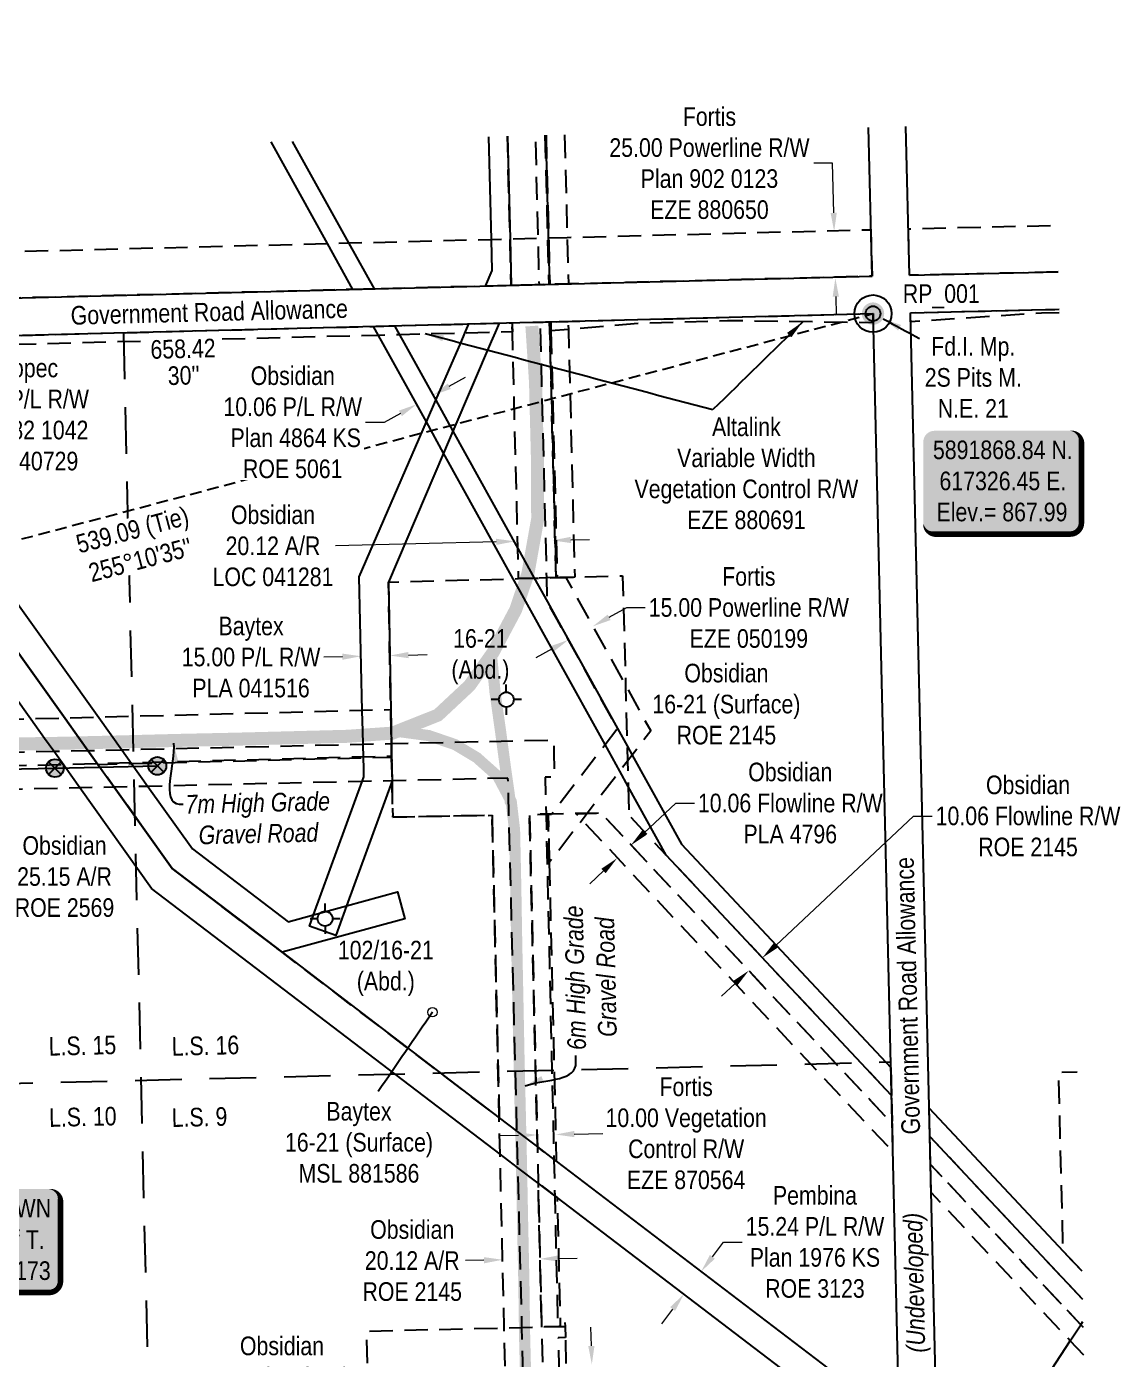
# Model space of a CAD drawing. Extents: x 616380 to 618749, y 5890946 to 5893101.
# Drawn here: x 616872 to 617459, y 5891307 to 5892023 of the extents above; entities that cross this region are included whole.
import ezdxf
from ezdxf.enums import TextEntityAlignment as Align

# ---------------------------------------------------------------- set-up
doc = ezdxf.new("R2010")
doc.units = 0
doc.header["$LTSCALE"] = 5
doc.header["$PDSIZE"] = 0.5
for name, pattern in [('foc-ACCESSROAD', [3.75, 2.5, -1.25]), ('foc-FLOWLINE', [3.75, 2.5, -1.25]), ('foc-LSD', [8, 5, -3]), ('foc-TIELINE', [1.875, 1.25, -0.625])]:
    doc.linetypes.add(name, pattern=pattern)
doc.layers.get('Defpoints').update_dxf_attribs({"color": 9})
for name, color, linetype in [('35', 37, 'Continuous'), ('AS-OWNER', 7, 'Continuous'), ('AS-POWER', 104, 'foc-POWER'), ('AS-POWER-EXISTING-PP', 72, 'Continuous'), ('AS-ROADS', 254, 'Continuous'), ('C-AR', 13, 'foc-ACCESSROAD'), ('C-FLOWLINE', 13, 'foc-FLOWLINE'), ('C-RW', 13, 'Continuous'), ('C-WS', 13, 'foc-ACCESSROAD'), ('DETAIL-T', 7, 'Continuous'), ('F-EZE', 190, 'foc-FLOWLINE'), ('F-RW', 190, 'Continuous'), ('F-WS', 190, 'foc-ACCESSROAD'), ('F-WS-S', 8, 'Continuous'), ('L-BD', 7, 'Continuous'), ('L-MON', 1, 'Continuous'), ('L-MON-T', 1, 'Continuous'), ('L-ROAD-T', 7, 'Continuous'), ('L-SEC', 7, 'Continuous'), ('L-SECTION-LSD', 7, 'foc-LSD'), ('L-TIE', 7, 'foc-TIELINE')]:
    doc.layers.add(name, color=color, linetype=linetype)
for name, color, linetype, lineweight in [('AS-GENERAL', 48, 'Continuous', 18), ('C-AR-T', 13, 'Continuous', 9), ('C-FLOWLINE-T', 13, 'Continuous', 9), ('C-RW-T', 13, 'Continuous', 9), ('C-WS-T', 13, 'Continuous', 9), ('F-EZE-T', 190, 'Continuous', 9), ('F-RW-T', 190, 'Continuous', 9), ('F-WS-T', 190, 'Continuous', 9), ('T-TEXT', 48, 'Continuous', 18)]:
    doc.layers.add(name, color=color, linetype=linetype, lineweight=lineweight)
doc.styles.add('100L', font='ARIALN.TTF', dxfattribs={"height": 11})
doc.styles.add('80', font='ARIALN.TTF', dxfattribs={"height": 10})
doc.styles.add('80CG', font='ARIALN.TTF', dxfattribs={"height": 10})
doc.styles.add('80L', font='ARIALN.TTF', dxfattribs={"height": 10})
doc.styles.add('80LS', font='ARIALNI.TTF', dxfattribs={"height": 10})
doc.styles.add('foc-LtypeFont', font='ARIALN.TTF', dxfattribs={"height": 7.35})
doc.linetypes.add('foc-POWER', pattern='A,6,-1,["P",foc-LtypeFont,S=0.2,R=0,X=-0.625,Y=-0.75],-1.24,4', length=12.24)
doc.dimstyles.new('Compass 5 000', dxfattribs={"dimscale": 5, "dimtxt": 9, "dimasz": 2, "dimexe": 0.2, "dimexo": 0.0625, "dimgap": 0.5, "dimtad": 0, "dimtih": 1, "dimtoh": 1, "dimzin": 0, "dimdsep": 46, "dimtxsty": '80CG', "dimcen": 0.1, "dimse1": 1, "dimse2": 1, "dimclrd": 256, "dimclrt": 256, "dimaunit": 1, "dimadec": 4, "dimazin": 0, "dimtfac": 0.06, "dimtofl": 0, "dimtmove": 0, "dimatfit": 1, "dimfxl": 0.2, "dimtolj": 1, "dimtzin": 0, "dimlwd": -1, "dimarcsym": 0})

# ---------------------------------------------------------------- blocks, each defined once
blk = doc.blocks.new('*D423')
at = {"layer": 'Defpoints', "color": 0, "transparency": 16777216}
for p in [(617175.9, 5891700.85), (617182.56, 5891688.82), (617169.42, 5891681.55)]:
    blk.add_point(p, dxfattribs=at)
at = {"layer": 'F-EZE-T', "transparency": 16777216}
for p, q in [((617184.65, 5891705.69), (617194.07, 5891710.91)), ((617194.07, 5891710.91), (617204.07, 5891710.91)), ((617154.02, 5891688.73), (617145.27, 5891683.89))]:
    blk.add_line(p, q, dxfattribs=at)
for points in [[(617183.84, 5891707.15), (617185.45, 5891704.23), (617175.9, 5891700.85)], [(617153.21, 5891690.19), (617154.83, 5891687.27), (617162.77, 5891693.58)]]:
    blk.add_solid(points, dxfattribs=at)
at = {"layer": 'F-EZE-T', "transparency": 16777216, "insert": (617259.71, 5891710.91), "char_height": 10, "attachment_point": 5, "style": '80CG'}
blk.add_mtext('\\A1;Fortis\\P15.00 Powerline R/W\\PEZE 050199', dxfattribs=at)
blk = doc.blocks.new('*D424')
at = {"layer": 'Defpoints', "color": 0, "transparency": 16777216}
for p in [(617144.15, 5891502.74), (617154.16, 5891502.97), (617155.92, 5891427.86)]:
    blk.add_point(p, dxfattribs=at)
at = {"layer": 'F-EZE-T', "transparency": 16777216}
for p, q in [((617135.92, 5891427.39), (617125.92, 5891427.16)), ((617165.92, 5891428.1), (617181.22, 5891428.45))]:
    blk.add_line(p, q, dxfattribs=at)
for points in [[(617135.88, 5891429.06), (617135.96, 5891425.72), (617145.92, 5891427.62)], [(617165.88, 5891429.76), (617165.96, 5891426.43), (617155.92, 5891427.86)]]:
    blk.add_solid(points, dxfattribs=at)
at = {"layer": 'F-EZE-T', "transparency": 16777216, "insert": (617226.02, 5891428.45), "char_height": 10, "attachment_point": 5, "style": '80CG'}
blk.add_mtext('\\A1;Fortis\\P10.00 Vegetation\\PControl R/W\\PEZE 870564', dxfattribs=at)
blk = doc.blocks.new('*D426')
at = {"layer": 'Defpoints', "color": 0, "transparency": 16777216}
for p in [(617175.13, 5891304.28), (617175.61, 5891284.31), (617175.82, 5891284.32)]:
    blk.add_point(p, dxfattribs=at)
at = {"layer": 'F-EZE-T', "transparency": 16777216}
for p, q in [((617175.1, 5891314.29), (617174.85, 5891324.28)), ((617176.06, 5891274.32), (617176.31, 5891264.32)), ((617176.31, 5891264.32), (617186.31, 5891264.32))]:
    blk.add_line(p, q, dxfattribs=at)
for points in [[(617176.76, 5891314.33), (617173.43, 5891314.25), (617175.34, 5891304.29)], [(617177.73, 5891274.36), (617174.4, 5891274.28), (617175.82, 5891284.32)]]:
    blk.add_solid(points, dxfattribs=at)
at = {"layer": 'F-EZE-T', "transparency": 16777216, "insert": (617242.39, 5891264.32), "char_height": 10, "attachment_point": 5, "style": '80CG'}
blk.add_mtext('\\A1;Fortis\\P20.00 Powerline R/W\\PEZE 050310', dxfattribs=at)
blk = doc.blocks.new('*D428')
at = {"layer": 'Defpoints', "color": 0, "transparency": 16777216}
for p in [(617305.57, 5891912.96), (617225.12, 5891910.92), (617225.75, 5891885.94)]:
    blk.add_point(p, dxfattribs=at)
at = {"layer": 'F-EZE-T', "transparency": 16777216}
for p, q in [((617304.64, 5891949.64), (617294.64, 5891949.64)), ((617305.32, 5891922.96), (617304.64, 5891949.64)), ((617306.46, 5891877.98), (617306.71, 5891867.99))]:
    blk.add_line(p, q, dxfattribs=at)
for points in [[(617306.98, 5891923), (617303.65, 5891922.92), (617305.57, 5891912.96)], [(617308.12, 5891878.03), (617304.79, 5891877.94), (617306.2, 5891887.98)]]:
    blk.add_solid(points, dxfattribs=at)
at = {"layer": 'F-EZE-T', "transparency": 16777216, "insert": (617238.55, 5891949.64), "char_height": 10, "attachment_point": 5, "style": '80CG'}
blk.add_mtext('\\A1;Fortis\\P25.00 Powerline R/W\\PPlan 902 0123\\PEZE 880650', dxfattribs=at)
blk = doc.blocks.new('*D430')
at = {"layer": 'C-FLOWLINE-T', "transparency": 16777216}
for p, q in [((617203.55, 5891589.99), (617220.49, 5891605.87)), ((617220.49, 5891605.87), (617230.49, 5891605.87)), ((617181.62, 5891569.42), (617174.32, 5891562.59))]:
    blk.add_line(p, q, dxfattribs=at)
for points in [[(617202.41, 5891591.2), (617204.69, 5891588.77), (617196.25, 5891583.15)], [(617180.48, 5891570.64), (617182.76, 5891568.21), (617188.91, 5891576.26)]]:
    blk.add_solid(points, dxfattribs=at)
at = {"layer": 'Defpoints', "color": 0, "transparency": 16777216}
for p in [(617196.25, 5891583.15), (617221.26, 5891556.48), (617213.91, 5891549.6)]:
    blk.add_point(p, dxfattribs=at)
at = {"layer": 'C-FLOWLINE-T', "transparency": 16777216, "insert": (617281.99, 5891605.87), "char_height": 10, "attachment_point": 5, "style": '80CG'}
blk.add_mtext('\\A1;Obsidian\\P10.06 Flowline R/W\\PPLA 4796', dxfattribs=at)
blk = doc.blocks.new('*D433')
at = {"layer": 'Defpoints', "color": 0, "transparency": 16777216}
for p in [(617234.06, 5891354.19), (617259.26, 5891334.98), (617250.03, 5891322.86)]:
    blk.add_point(p, dxfattribs=at)
at = {"layer": 'F-RW-T', "transparency": 16777216}
for p, q in [((617240.12, 5891362.14), (617246.18, 5891370.1)), ((617246.18, 5891370.1), (617256.18, 5891370.1)), ((617218.76, 5891334.11), (617212.7, 5891326.16))]:
    blk.add_line(p, q, dxfattribs=at)
for points in [[(617238.79, 5891363.15), (617241.44, 5891361.13), (617234.06, 5891354.19)], [(617217.44, 5891335.12), (617220.09, 5891333.1), (617224.82, 5891342.07)]]:
    blk.add_solid(points, dxfattribs=at)
at = {"layer": 'F-RW-T', "transparency": 16777216, "insert": (617295.26, 5891370.1), "char_height": 10, "attachment_point": 5, "style": '80CG'}
blk.add_mtext('\\A1;Pembina\\P15.24 P/L R/W\\PPlan 1976 KS\\PROE 3123', dxfattribs=at)
blk = doc.blocks.new('*D434')
at = {"layer": 'C-AR-T', "transparency": 16777216}
for p, q in [((616851.06, 5891660.35), (616850.81, 5891670.35)), ((616852.2, 5891615.19), (616853.42, 5891566.38)), ((616853.42, 5891566.38), (616863.42, 5891566.38))]:
    blk.add_line(p, q, dxfattribs=at)
for points in [[(616852.72, 5891660.39), (616849.39, 5891660.31), (616851.31, 5891650.35)], [(616853.86, 5891615.24), (616850.53, 5891615.15), (616851.94, 5891625.19)]]:
    blk.add_solid(points, dxfattribs=at)
at = {"layer": 'Defpoints', "color": 0, "transparency": 16777216}
for p in [(616851.31, 5891650.35), (616962.4, 5891653.15), (616963.04, 5891627.99)]:
    blk.add_point(p, dxfattribs=at)
at = {"layer": 'C-AR-T', "transparency": 16777216, "insert": (616891.97, 5891566.38), "char_height": 10, "attachment_point": 5, "style": '80CG'}
blk.add_mtext('\\A1;Obsidian\\P25.15 A/R\\PROE 2569', dxfattribs=at)
blk = doc.blocks.new('*D435')
at = {"layer": 'C-RW-T', "transparency": 16777216}
for p, q in [((617098.75, 5891829.82), (617107.49, 5891834.67)), ((617072.45, 5891815.26), (617063.7, 5891810.42)), ((617063.7, 5891810.42), (617053.7, 5891810.42))]:
    blk.add_line(p, q, dxfattribs=at)
for points in [[(617097.94, 5891831.28), (617099.55, 5891828.36), (617090, 5891824.98)], [(617071.64, 5891816.72), (617073.26, 5891813.8), (617081.2, 5891820.11)]]:
    blk.add_solid(points, dxfattribs=at)
at = {"layer": 'Defpoints', "color": 0, "transparency": 16777216}
for p in [(617076.27, 5891849.78), (617067.47, 5891844.91), (617081.2, 5891820.11)]:
    blk.add_point(p, dxfattribs=at)
at = {"layer": 'C-RW-T', "transparency": 16777216, "insert": (617014.62, 5891810.42), "char_height": 10, "attachment_point": 5, "style": '80CG', "bg_fill": 3, "box_fill_scale": 1.1, "bg_fill_color": 256, "bg_fill_true_color": 13158600, "bg_fill_transparency": 0}
blk.add_mtext('\\A1;Obsidian\\P10.06 P/L R/W\\P Plan 4864 KS\\PROE 5061', dxfattribs=at)
blk = doc.blocks.new('*D437')
at = {"layer": 'C-FLOWLINE-T', "transparency": 16777216}
for p, q in [((617274.32, 5891529.63), (617348.26, 5891598.95)), ((617348.26, 5891598.95), (617358.26, 5891598.95)), ((617252.38, 5891509.06), (617245.09, 5891502.22))]:
    blk.add_line(p, q, dxfattribs=at)
for points in [[(617273.18, 5891530.84), (617275.46, 5891528.41), (617267.02, 5891522.79)], [(617251.24, 5891510.28), (617253.52, 5891507.85), (617259.68, 5891515.9)]]:
    blk.add_solid(points, dxfattribs=at)
at = {"layer": 'Defpoints', "color": 0, "transparency": 16777216}
for p in [(617256.74, 5891533.76), (617249.39, 5891526.87), (617259.68, 5891515.9)]:
    blk.add_point(p, dxfattribs=at)
at = {"layer": 'C-FLOWLINE-T', "transparency": 16777216, "insert": (617409.76, 5891598.95), "char_height": 10, "attachment_point": 5, "style": '80CG'}
blk.add_mtext('\\A1;Obsidian\\P10.06 Flowline R/W\\PROE 2145', dxfattribs=at)
blk = doc.blocks.new('*D438')
at = {"layer": 'C-AR-T', "transparency": 16777216}
for p, q in [((617117.38, 5891360.31), (617107.39, 5891360.08)), ((617157.49, 5891361.26), (617167.48, 5891361.49))]:
    blk.add_line(p, q, dxfattribs=at)
for points in [[(617117.34, 5891361.98), (617117.42, 5891358.65), (617127.38, 5891360.55)], [(617157.45, 5891362.92), (617157.53, 5891359.59), (617147.49, 5891361.02)]]:
    blk.add_solid(points, dxfattribs=at)
at = {"layer": 'Defpoints', "color": 0, "transparency": 16777216}
for p in [(617127.38, 5891360.55), (617127.44, 5891357.88), (617147.55, 5891358.35)]:
    blk.add_point(p, dxfattribs=at)
at = {"layer": 'C-AR-T', "transparency": 16777216, "insert": (617078.82, 5891360.08), "char_height": 10, "attachment_point": 5, "style": '80CG'}
blk.add_mtext('\\A1;Obsidian\\P20.12 A/R\\PROE 2145', dxfattribs=at)
blk = doc.blocks.new('*D440')
at = {"layer": 'C-AR-T', "transparency": 16777216}
for p, q in [((617164.07, 5891747.25), (617174.06, 5891747.5)), ((617123.94, 5891746.24), (617037.51, 5891744.05))]:
    blk.add_line(p, q, dxfattribs=at)
for points in [[(617123.9, 5891747.9), (617123.98, 5891744.57), (617133.94, 5891746.49)], [(617164.02, 5891748.92), (617164.11, 5891745.59), (617154.07, 5891747)]]:
    blk.add_solid(points, dxfattribs=at)
at = {"layer": 'Defpoints', "color": 0, "transparency": 16777216}
for p in [(617133.05, 5891781.74), (617153.18, 5891782.25), (617154.07, 5891747)]:
    blk.add_point(p, dxfattribs=at)
at = {"layer": 'C-AR-T', "transparency": 16777216, "insert": (617004, 5891744.05), "char_height": 10, "attachment_point": 5, "style": '80CG'}
blk.add_mtext('\\A1;Obsidian\\P20.12 A/R\\PLOC 041281', dxfattribs=at)
blk = doc.blocks.new('*D441')
at = {"layer": 'Defpoints', "color": 0, "transparency": 16777216}
for p in [(617051.19, 5891689.8), (617066.69, 5891690.17), (617051.31, 5891684.78)]:
    blk.add_point(p, dxfattribs=at)
at = {"layer": 'F-RW-T', "transparency": 16777216}
for p, q in [((617041.31, 5891684.54), (617031.31, 5891684.31)), ((617076.8, 5891685.39), (617086.8, 5891685.63))]:
    blk.add_line(p, q, dxfattribs=at)
for points in [[(617041.27, 5891686.21), (617041.35, 5891682.88), (617051.31, 5891684.78)], [(617076.77, 5891687.06), (617076.84, 5891683.72), (617066.81, 5891685.15)]]:
    blk.add_solid(points, dxfattribs=at)
at = {"layer": 'F-RW-T', "transparency": 16777216, "insert": (616992.22, 5891684.31), "char_height": 10, "attachment_point": 5, "style": '80CG', "bg_fill": 3, "box_fill_scale": 1.1, "bg_fill_color": 256, "bg_fill_true_color": 13158600, "bg_fill_transparency": 0}
blk.add_mtext('\\A1;Baytex\\P15.00 P/L R/W\\PPLA 041516', dxfattribs=at)
blk = doc.blocks.new('GABD')
for p, q in [((0, 0.81), (0, 1.62)), ((-0.81, 0), (-1.62, 0)), ((1.62, 0), (0.81, 0)), ((0, -0.81), (0, -1.62))]:
    blk.add_line(p, q)
blk.add_circle((0, 0), 0.8)
blk = doc.blocks.new('POWERPOLE')
h = blk.add_hatch(color=255)
edge = h.paths.add_edge_path()
edge.add_arc((0, 0), 0.96, 0, 360)
at = {"linetype": 'Continuous'}
for p, q in [((0.68, -0.68), (-0.68, 0.68)), ((-0.68, -0.68), (0.68, 0.68))]:
    blk.add_line(p, q, dxfattribs=at)
blk.add_circle((0, 0), 0.96, dxfattribs=at)
blk = doc.blocks.new('fdia')
at = {"color": 255, "const_width": 1}
blk.add_lwpolyline([(-0.5, 0, 1), (0.5, 0, 1)], format="xyb", close=True, dxfattribs=at)
blk = doc.blocks.new('Fdiaa')
blk.add_blockref('fdia', (0, 0))
blk = doc.blocks.new('fdib')
at = {"color": 1, "const_width": 1.6}
blk.add_lwpolyline([(-0.4, 0, 1), (0.4, 0, 1)], format="xyb", close=True, dxfattribs=at)
at = {"color": 1}
blk.add_circle((0, 0), 0.8, dxfattribs=at)
blk = doc.blocks.new('Fdibb')
blk.add_blockref('fdib', (0, 0))
blk = doc.blocks.new('fdicc')
for name in ['Fdibb', 'Fdiaa']:
    blk.add_blockref(name, (0, 0))
blk = doc.blocks.new('FDI')
blk.add_blockref('fdicc', (0, 0))
blk = doc.blocks.new('*D446')
at = {"layer": 'Defpoints', "color": 0, "transparency": 16777216}
for p in [(616802.49, 5891802.95), (616828.75, 5891766.17), (616816.53, 5891757.45)]:
    blk.add_point(p, dxfattribs=at)
at = {"layer": 'F-RW-T', "transparency": 16777216}
for p, q in [((616810.63, 5891808.76), (616818.77, 5891814.57)), ((616818.77, 5891814.57), (616828.77, 5891814.57)), ((616782.14, 5891788.42), (616774, 5891782.61))]:
    blk.add_line(p, q, dxfattribs=at)
for points in [[(616809.66, 5891810.11), (616811.6, 5891807.4), (616802.49, 5891802.95)], [(616781.17, 5891789.77), (616783.1, 5891787.06), (616790.27, 5891794.23)]]:
    blk.add_solid(points, dxfattribs=at)
at = {"layer": 'F-RW-T', "transparency": 16777216, "insert": (616867.85, 5891814.57), "char_height": 10, "attachment_point": 5, "style": '80CG', "bg_fill": 3, "box_fill_scale": 1.1, "bg_fill_color": 256, "bg_fill_true_color": 13158600, "bg_fill_transparency": 0}
blk.add_mtext('\\A1;Sinopec\\P15.00 P/L R/W\\PPlan 082 1042\\PPLA 040729', dxfattribs=at)
blk = doc.blocks.new('*U454')
h = blk.add_hatch(color=254)
edge = h.paths.add_edge_path()
edge.add_line((-36.5, -28.5), (36.5, -28.5))
edge.add_arc((36.5, -22.5), 6, 270, 360)
edge.add_line((42.5, -22.5), (42.5, 21))
edge.add_arc((36.5, 21), 6, 0, 90)
edge.add_line((36.5, 27), (-36.5, 27))
edge.add_arc((-36.5, 21), 6, 90, 180)
edge.add_line((-42.5, 21), (-42.5, -22.5))
edge.add_arc((-36.5, -22.5), 6, 180, 270)
at = {"color": 1, "flags": 128}
blk.add_lwpolyline([(-36.5, -28.5, 3, 3, 0), (36.5, -28.5, 3, 3, 0.414214), (42.5, -22.5, 3, 3, 0), (42.5, 21, 3, 0, 0.414214), (36.5, 27, 0, 0, 0), (-36.5, 27, 0, 0, 0.414214), (-42.5, 21, 0, 0, 0), (-42.5, -22.5, 0, 3, 0.414214)], format="xyseb", close=True, dxfattribs=at)
blk.add_lwpolyline([(30.2, 16.34, 0, 10, 0), (0, 0, 5, 5, 0)], format="xyseb", dxfattribs=at)
at = {"color": 1, "style": '80'}
blk.add_attdef('ENTER_TEXT_001', (-35.99, -5), '', height=10, dxfattribs=at)
blk = doc.blocks.new('*U470')
h = blk.add_hatch(color=255)
edge = h.paths.add_edge_path()
edge.add_line((-21.5, -28.5), (21.5, -28.5))
edge.add_arc((21.5, -22.5), 6, 270, 360)
edge.add_line((27.5, -22.5), (27.5, 21))
edge.add_arc((21.5, 21), 6, 0, 90)
edge.add_line((21.5, 27), (-21.5, 27))
edge.add_arc((-21.5, 21), 6, 90, 180)
edge.add_line((-27.5, 21), (-27.5, -22.5))
edge.add_arc((-21.5, -22.5), 6, 180, 270)
at = {"color": 14, "flags": 128}
blk.add_lwpolyline([(-21.5, -28.5, 3, 3, 0), (21.5, -28.5, 3, 3, 0.414214), (27.5, -22.5, 3, 3, 0), (27.5, 21, 3, 0, 0.414214), (21.5, 27, 0, 0, 0), (-21.5, 27, 0, 0, 0.414214), (-27.5, 21, 0, 0, 0), (-27.5, -22.5, 0, 3, 0.414214)], format="xyseb", close=True, dxfattribs=at)
at = {"color": 14, "style": '80'}
blk.add_attdef('ENTER_TEXT_001', (-26.85, -4.92), '', height=10, dxfattribs=at)

msp = doc.modelspace()

# ---------------------------------------------------------------- linework, layer by layer
at = {"layer": '35', "color": 3}
msp.add_circle((617326.45, 5891868.843), 10, dxfattribs=at)
at = {"layer": 'AS-POWER', "flags": 128}
msp.add_lwpolyline([(616627.544, 5891618.622), (616696.835, 5891620.232), (616751.76, 5891621.488), (616796.824, 5891622.489), (616841.775, 5891623.698), (616886.801, 5891624.668), (616941.869, 5891625.861)], dxfattribs=at)
at = {"layer": 'AS-ROADS', "flags": 128}
for points, const_width in [([(617143.135, 5891862.169), (617145.081, 5891832.083), (617146.176, 5891788.607), (617146.249, 5891758.553), (617140.939, 5891728.863), (617134.454, 5891709.776), (617122.216, 5891686.726), (617109.577, 5891668.984), (617092.627, 5891653.153), (617068.237, 5891643.484), (617043.947, 5891641.768), (616983.27, 5891640.211), (616952.876, 5891639.561), (616921.878, 5891638.756), (616891.503, 5891638.039), (616844.637, 5891637.329), (616814.639, 5891636.531), (616773.529, 5891635.711), (616712.824, 5891634.705), (616658.862, 5891633.383), (616559.129, 5891631.364), (616528.914, 5891630.526), (616498.46, 5891629.879), (616426.747, 5891628.58)], 6.997), ([(617121.424, 5891685.23), (617121.424, 5891685.21), (617123.362, 5891665.112), (617126.184, 5891645.304), (617128.859, 5891625.361), (617131.665, 5891605.531)], 5.998), ([(617069.521, 5891643.993), (617072.733, 5891644.162), (617087.711, 5891642.16), (617101.904, 5891637.295), (617113.468, 5891630.37), (617124.9, 5891620.17), (617132.036, 5891606.696), (617133.812, 5891591.528), (617134.457, 5891561.091), (617134.962, 5891530.968), (617135.578, 5891500.943), (617136.162, 5891470.722), (617136.869, 5891440.57), (617137.565, 5891410.248), (617138.148, 5891380.099), (617138.8, 5891349.656), (617139.218, 5891319.437), (617139.984, 5891289.419), (617140.91, 5891258.884), (617141.936, 5891228.447), (617142.436, 5891198.055), (617142.853, 5891167.727)], 5.998)]:
    msp.add_lwpolyline(points, dxfattribs=dict(at, const_width=const_width))
at = {"layer": 'C-AR', "flags": 128}
msp.add_lwpolyline([(617150.132, 5891964.619), (617151.52, 5891909.506), (617152.15, 5891884.509), (617147.149, 5891884.382), (617132.025, 5891883.997), (617131.395, 5891908.994), (617130.006, 5891964.134)], dxfattribs=at)
msp.add_lwpolyline([(617144.429, 5891726.689), (617136.009, 5891726.463), (617135.594, 5891742.642), (617132.654, 5891859.002), (617132.56, 5891862.712), (617132.531, 5891863.892), (617147.654, 5891864.278), (617152.656, 5891864.406), (617152.779, 5891859.515), (617156.136, 5891727.001), (617151.14, 5891726.871), (617144.429, 5891726.689)], close=True, dxfattribs=at)
at = {"layer": 'C-FLOWLINE', "flags": 128}
msp.add_lwpolyline([(617336.703, 5891433.753), (617337.059, 5891418.663), (617170.078, 5891596.744), (617166.801, 5891600.238), (617172.861, 5891600.353), (617180.36, 5891600.494), (617336.703, 5891433.753)], close=True, dxfattribs=at)
msp.add_lwpolyline([(617439.664, 5891309.268), (617432.441, 5891316.969), (617357.693, 5891396.656), (617357.337, 5891411.741), (617438.116, 5891325.629), (617439.309, 5891324.358)], dxfattribs=at)
at = {"layer": 'C-RW'}
for points in [[(617014.341, 5891961.344), (617044.637, 5891906.784), (617058.326, 5891882.117), (617046.984, 5891881.828), (617033.296, 5891906.494), (617002.991, 5891961.07)], [(617438.953, 5891339.452), (617356.981, 5891426.828), (617356.626, 5891441.917), (617428.605, 5891365.187), (617438.597, 5891354.533)], [(617440.695, 5891265.537), (617422.433, 5891301.699), (617432.441, 5891316.969), (617438.116, 5891325.629), (617439.238, 5891327.341)]]:
    msp.add_lwpolyline(points, dxfattribs=at)
msp.add_lwpolyline([(617335.993, 5891463.927), (617336.348, 5891448.848), (617215.306, 5891577.942), (617194.915, 5891614.763), (617190.343, 5891623.021), (617182.421, 5891637.326), (617157.23, 5891682.816), (617136.133, 5891720.913), (617133.103, 5891726.383), (617095.679, 5891793.959), (617086.436, 5891810.65), (617063.173, 5891852.661), (617060.679, 5891857.167), (617058.009, 5891861.992), (617069.346, 5891862.281), (617072.016, 5891857.456), (617074.548, 5891852.881), (617091.49, 5891822.281), (617100.683, 5891805.679), (617135.594, 5891742.642), (617144.429, 5891726.689), (617151.45, 5891714.012), (617156.682, 5891704.563), (617189.112, 5891646.002), (617194.337, 5891636.567), (617197.034, 5891631.697), (617223.499, 5891583.907), (617335.993, 5891463.927)], close=True, dxfattribs=at)
at = {"layer": 'C-WS', "flags": 128}
for points in [[(617194.915, 5891614.763), (617195.286, 5891600.774), (617193.92, 5891600.749), (617215.306, 5891577.942), (617336.348, 5891448.848), (617336.703, 5891433.753), (617180.36, 5891600.494), (617172.861, 5891600.353), (617166.801, 5891600.238), (617153.629, 5891599.99), (617151.867, 5891599.957), (617150.722, 5891599.935), (617141.862, 5891599.769), (617146.07, 5891421.222), (617146.53, 5891401.716), (617148.35, 5891324.463), (617148.841, 5891303.648), (617149.311, 5891283.675), (617150.859, 5891217.988), (617140.492, 5891217.744), (617130.751, 5891217.514), (617128.242, 5891323.989), (617126.043, 5891417.314), (617125.583, 5891436.83), (617121.753, 5891599.343), (617068.328, 5891598.385), (617067.979, 5891617.825), (617067.852, 5891624.943), (617067.75, 5891630.649), (617067.621, 5891637.863), (617067.494, 5891644.934), (617067.299, 5891655.81), (617066.065, 5891724.605), (617133.103, 5891726.383), (617136.009, 5891726.463), (617144.429, 5891726.689), (617151.14, 5891726.871), (617156.136, 5891727.001), (617156.741, 5891727.019), (617161.336, 5891727.14), (617166.143, 5891727.266), (617191.913, 5891727.943), (617193.474, 5891669.106), (617193.761, 5891658.259), (617194.337, 5891636.567), (617194.551, 5891628.478), (617194.915, 5891614.763)], [(617163.24, 5891228.551), (617163.481, 5891218.285), (617160.471, 5891218.214), (617150.859, 5891217.988), (617140.492, 5891217.744), (617130.751, 5891217.514), (617056.848, 5891215.772), (617056.611, 5891225.837), (617054.339, 5891322.248), (617128.242, 5891323.989), (617137.809, 5891324.214), (617148.35, 5891324.463), (617157.621, 5891324.682), (617158.353, 5891324.699), (617160.967, 5891324.76), (617161.113, 5891318.805), (617161.463, 5891303.953), (617161.934, 5891283.981), (617163.002, 5891238.614), (617163.24, 5891228.551)]]:
    msp.add_lwpolyline(points, close=True, dxfattribs=at)
for points in [[(616426.492, 5891639.772), (617067.293, 5891656.154), (617067.743, 5891631.02), (616427.063, 5891614.641)], [(617438.597, 5891354.533), (617428.605, 5891365.187), (617426.204, 5891461.353), (617436.074, 5891461.599)], [(617439.309, 5891324.358), (617438.116, 5891325.629), (617357.337, 5891411.741), (617356.981, 5891426.828), (617438.953, 5891339.452)]]:
    msp.add_lwpolyline(points, dxfattribs=at)
at = {"layer": 'F-EZE', "flags": 128}
for points in [[(617150.732, 5891964.634), (617152.12, 5891909.521), (617152.75, 5891884.525), (617152.15, 5891884.509), (617147.149, 5891884.382), (617146.519, 5891909.378), (617145.13, 5891964.499)], [(617160.734, 5891964.875), (617162.122, 5891909.775), (617162.752, 5891884.78), (617152.75, 5891884.525), (617152.12, 5891909.521), (617150.732, 5891964.634)], [(616420.781, 5891891.112), (616519.66, 5891893.415), (616560.432, 5891894.453), (616616.801, 5891895.889), (616694.573, 5891897.869), (616715.425, 5891898.399), (616715.889, 5891898.411), (616777.274, 5891899.973), (616792.278, 5891900.355), (617033.296, 5891906.494), (617044.637, 5891906.784), (617121.392, 5891908.739), (617131.395, 5891908.994), (617146.519, 5891909.378), (617151.52, 5891909.506), (617152.12, 5891909.521), (617162.122, 5891909.775), (617325.355, 5891913.932), (617325.962, 5891888.946), (617162.752, 5891884.78), (617152.75, 5891884.525), (617152.15, 5891884.509), (617147.149, 5891884.382), (617132.025, 5891883.997), (617118.15, 5891883.643), (617058.326, 5891882.117), (617046.984, 5891881.828), (616792.898, 5891875.359), (616777.894, 5891874.977), (616733.409, 5891873.846), (616715.012, 5891873.378), (616695.21, 5891872.875), (616561.067, 5891869.467), (616520.251, 5891868.431), (616421.349, 5891866.127)], [(617425.949, 5891891.274), (617346.066, 5891889.416), (617345.46, 5891914.4), (617425.36, 5891916.259)], [(617426.466, 5891869.334), (617416.903, 5891869.101), (617346.67, 5891864.408), (617346.554, 5891869.312), (617426.423, 5891871.17)], [(616426.866, 5891623.307), (616525.912, 5891625.563), (616701.526, 5891629.544), (616808.087, 5891631.963), (616886.153, 5891633.736), (616904.561, 5891634.154), (616922.705, 5891634.567), (617052.434, 5891637.517), (617067.621, 5891637.863), (617154.795, 5891639.848), (617154.954, 5891632.846), (617155.248, 5891619.861), (617150.266, 5891619.747), (617150.722, 5891599.935), (617154.987, 5891414.428), (617155.435, 5891394.931), (617156.959, 5891328.699), (617158.258, 5891328.732), (617160.857, 5891328.799), (617160.967, 5891324.76), (617161.113, 5891318.805), (617157.216, 5891318.705), (617157.699, 5891303.862), (617158.349, 5891283.894), (617160.471, 5891218.214), (617160.833, 5891207.563), (617341.924, 5891212.209), (617342.156, 5891202.377), (617342.395, 5891192.223), (617161.25, 5891187.575), (617151.248, 5891187.318), (617141.36, 5891187.065), (617141.028, 5891197.741), (617140.492, 5891217.744), (617137.809, 5891324.214), (617135.644, 5891410.002), (617135.143, 5891429.546), (617130.279, 5891619.294), (617067.979, 5891617.825), (617051.973, 5891617.511), (616936.752, 5891614.89), (616918.607, 5891614.477), (616900.2, 5891614.059), (616743.029, 5891610.489), (616727.784, 5891610.142), (616526.377, 5891605.576), (616427.321, 5891603.318)]]:
    msp.add_lwpolyline(points, dxfattribs=at)
for points in [[(617326.45, 5891868.843), (617326.565, 5891863.94), (617248.168, 5891864.989), (617200.354, 5891863.586), (617162.767, 5891860.369), (617153.379, 5891859.567), (617152.779, 5891859.515), (617152.656, 5891864.406), (617153.256, 5891864.421), (617162.658, 5891864.661), (617326.45, 5891868.843)], [(616705.849, 5891848.135), (616696.033, 5891847.885), (616695.907, 5891852.827), (616705.725, 5891853.025), (616729.159, 5891853.621), (616747.543, 5891854.088), (616778.38, 5891854.873), (616793.383, 5891855.254), (617058.008, 5891861.993), (617069.346, 5891862.282), (617109.307, 5891863.3), (617125.466, 5891863.712), (617132.531, 5891863.893), (617132.56, 5891862.712), (617132.654, 5891859.002), (617123.352, 5891858.765), (617107.159, 5891858.352), (617072.016, 5891857.456), (617060.679, 5891857.167), (616793.501, 5891850.363), (616778.497, 5891849.982), (616750.972, 5891849.282), (616732.587, 5891848.815), (616705.849, 5891848.135)], [(617153.379, 5891859.567), (617156.741, 5891727.019), (617161.336, 5891727.14), (617193.474, 5891669.106), (617207.019, 5891644.646), (617197.034, 5891631.697), (617194.551, 5891628.478), (617190.343, 5891623.021), (617172.861, 5891600.353), (617170.078, 5891596.744), (617152.48, 5891573.925), (617151.867, 5891599.957), (617153.629, 5891599.99), (617182.421, 5891637.326), (617189.112, 5891646.002), (617156.682, 5891704.563), (617151.45, 5891714.012), (617151.14, 5891726.871), (617147.654, 5891864.278), (617152.656, 5891864.406), (617153.256, 5891864.421), (617153.379, 5891859.567)], [(617156.741, 5891727.019), (617156.137, 5891727.002), (617152.779, 5891859.515), (617152.656, 5891864.406), (617153.256, 5891864.421), (617162.658, 5891864.661), (617162.767, 5891860.369), (617166.143, 5891727.266), (617161.336, 5891727.14), (617156.741, 5891727.019)], [(617152.48, 5891573.925), (617156.262, 5891413.458), (617155.542, 5891414.006), (617154.987, 5891414.428), (617146.07, 5891421.222), (617141.863, 5891599.769), (617150.722, 5891599.935), (617151.867, 5891599.957), (617152.48, 5891573.925)], [(617158.258, 5891328.732), (617158.353, 5891324.699), (617157.621, 5891324.682), (617148.35, 5891324.463), (617146.53, 5891401.716), (617155.435, 5891394.931), (617156.721, 5891393.952), (617158.258, 5891328.732)]]:
    msp.add_lwpolyline(points, close=True, dxfattribs=at)
at = {"layer": 'F-RW'}
for points in [[(617130.006, 5891964.134), (617131.395, 5891908.994), (617132.025, 5891883.997), (617118.15, 5891883.643), (617121.811, 5891892.087), (617121.392, 5891908.739), (617120.003, 5891963.892)], [(617340.949, 5891253.597), (617156.72, 5891393.952), (617155.435, 5891394.931), (617146.53, 5891401.716), (617135.644, 5891410.002), (617135.375, 5891410.208), (617126.043, 5891417.314), (616938.779, 5891559.99), (616900.2, 5891614.059), (616895.31, 5891620.911), (616891.54, 5891626.195), (616886.153, 5891633.736), (616881.262, 5891640.583), (616873.875, 5891650.924), (616735.18, 5891845.179)], [(616794.371, 5891814.319), (616910.364, 5891651.848), (616922.704, 5891634.566), (616928.027, 5891627.113), (616936.751, 5891614.889), (616960.74, 5891581.281), (616960.74, 5891581.281), (617012.09, 5891542.16), (617025.835, 5891545.908), (617043.582, 5891550.748), (617070.863, 5891558.187), (617074.811, 5891543.708), (617008.89, 5891525.73), (616949.842, 5891570.716), (616918.607, 5891614.476), (616913.708, 5891621.339), (616909.917, 5891626.651), (616904.56, 5891634.153), (616899.661, 5891641.011), (616892.252, 5891651.388), (616779.478, 5891809.349)], [(616779.478, 5891809.348), (616892.252, 5891651.389), (616899.662, 5891641.013), (616904.561, 5891634.154), (616909.918, 5891626.652), (616913.709, 5891621.341), (616918.607, 5891614.477), (616949.842, 5891570.716), (617008.89, 5891525.73), (617125.583, 5891436.83), (617135.143, 5891429.546), (617146.07, 5891421.222), (617154.987, 5891414.428), (617155.542, 5891414.006), (617156.262, 5891413.458), (617340.489, 5891273.101)]]:
    msp.add_lwpolyline(points, dxfattribs=at)
msp.add_lwpolyline([(617043.582, 5891550.748), (617037.713, 5891534.68), (617023.615, 5891539.826), (617025.835, 5891545.908), (617051.973, 5891617.511), (617052.854, 5891619.925), (617052.743, 5891624.589), (617052.607, 5891630.266), (617052.434, 5891637.517), (617052.266, 5891644.578), (617052.006, 5891655.423), (617050.286, 5891727.436), (617086.436, 5891810.65), (617091.49, 5891822.281), (617105.039, 5891853.469), (617107.159, 5891858.352), (617109.307, 5891863.3), (617125.466, 5891863.712), (617123.352, 5891858.765), (617121.224, 5891853.782), (617100.683, 5891805.679), (617095.679, 5891793.959), (617066.065, 5891724.605), (617067.299, 5891655.81), (617067.494, 5891644.934), (617067.621, 5891637.863), (617067.75, 5891630.649), (617067.852, 5891624.943), (617067.979, 5891617.825), (617043.582, 5891550.748)], close=True, dxfattribs=at)
at = {"layer": 'F-WS', "flags": 128}
msp.add_lwpolyline([(617121.753, 5891599.339), (617125.573, 5891436.826), (617008.885, 5891525.734), (616949.84, 5891570.723), (616918.608, 5891614.486), (616913.71, 5891621.351), (616909.919, 5891626.662), (616928.029, 5891627.122), (617052.609, 5891630.267), (617067.752, 5891630.649), (617067.854, 5891624.943), (617067.98, 5891617.826), (617068.328, 5891598.385), (617121.753, 5891599.339)], close=True, dxfattribs=at)
at = {"layer": 'L-SEC'}
for p, q in [((617346.069, 5891889.419), (617344.129, 5891969.299)), ((617325.962, 5891888.949), (617324.023, 5891968.814)), ((617346.069, 5891889.419), (617425.949, 5891891.282)), ((616520.215, 5891868.433), (617325.962, 5891888.949)), ((616520.727, 5891848.327), (617326.45, 5891868.843)), ((617345.397, 5891064.819), (617326.45, 5891868.843)), ((617346.557, 5891869.312), (617426.423, 5891871.176)), ((617365.504, 5891065.293), (617346.557, 5891869.317))]:
    msp.add_line(p, q, dxfattribs=at)
at = {"layer": 'L-SECTION-LSD'}
for p, q in [((616923.588, 5891858.585), (616942.399, 5891054.991)), ((616530.063, 5891447.194), (617335.924, 5891466.831))]:
    msp.add_line(p, q, dxfattribs=at)
at = {"layer": 'L-TIE', "color": 0, "flags": 128}
msp.add_lwpolyline([(616805.5, 5891730.976), (617326.45, 5891868.843)], dxfattribs=at)

# ---------------------------------------------------------------- block references
at = {"layer": 'AS-OWNER', "color": 5}
ref = msp.add_blockref('*U470', (616862.288, 5891371.499), dxfattribs=at)
ref.add_attrib('ENTER_TEXT_001', 'CROWN', (616840.228, 5891383.272), dxfattribs={"layer": '0', "color": 14, "height": 10, "style": '80'})
ref.add_attrib('ENTER_TEXT_002', 'C. of T.', (616843.724, 5891366.428), dxfattribs={"layer": '0', "color": 14, "height": 10, "style": '80'})
ref.add_attrib('ENTER_TEXT_003', '121Z173', (616839.335, 5891349.72), dxfattribs={"layer": '0', "color": 14, "height": 10, "style": '80'})
at = {"layer": 'AS-POWER-EXISTING-PP', "xscale": 4.998103800000004, "yscale": 4.998103800000004, "zscale": 4.998103800000004}
for p in [(616886.801, 5891624.668), (616941.869, 5891625.861)]:
    msp.add_blockref('POWERPOLE', p, dxfattribs=at)
at = {"layer": 'DETAIL-T', "color": 5}
ref = msp.add_blockref('*U454', (617395.955, 5891778.908), dxfattribs=dict(at, xscale=0.99962076, yscale=0.99962076, zscale=0.99962076))
ref.add_attrib('ENTER_TEXT_001', '5891868.84 N.', (617358.65, 5891790.676), dxfattribs={"layer": '0', "color": 1, "height": 9.99621, "style": '80'})
ref.add_attrib('ENTER_TEXT_002', '617326.45 E.', (617362.172, 5891773.975), dxfattribs={"layer": '0', "color": 1, "height": 9.99621, "style": '80'})
ref.add_attrib('ENTER_TEXT_003', 'Elev.= 867.99', (617360.58, 5891757.274), dxfattribs={"layer": '0', "color": 1, "height": 9.99621, "style": '80'})
at = {"layer": 'F-WS-S', "xscale": 5.000000000000011, "yscale": 5.000000000000011, "zscale": 5.000000000000011}
for p in [(617129.383, 5891661.487), (617031.992, 5891543.8)]:
    msp.add_blockref('GABD', p, dxfattribs=at)
at = {"layer": 'L-MON', "color": 3, "xscale": 5.000000000000009, "yscale": 5.000000000000009, "zscale": 5.000000000000009}
msp.add_blockref('FDI', (617326.45, 5891868.843), dxfattribs=at)

# ---------------------------------------------------------------- texts
at = {"layer": '35', "color": 3, "style": '80'}
msp.add_attdef('RP_001', (617342.434, 5891874.597), 'RP', height=10, dxfattribs=at)
at = {"layer": 'AS-GENERAL', "char_height": 9.99621, "width": 77.46488, "attachment_point": 5, "style": '80CG'}
for s, insert, rotation in [('\\A1;{\\fArial Narrow|b0|i1|c0|p34;7m High Grade Gravel Road}', (616995.999, 5891597.715), 1.303266), ('\\A1;{\\fArial Narrow|b0|i1|c0|p34;6m High Grade Gravel Road}', (617174.774, 5891512.237), 91.317186)]:
    msp.add_mtext(s, dxfattribs=dict(at, insert=insert, rotation=rotation))
at = {"layer": 'C-WS-T', "width": 78.96499, "attachment_point": 5, "style": '80CG'}
for s, insert, char_height in [('\\A1;16-21\\P(Abd.)', (617115.46, 5891684.501), 9.9962), ('\\A1;Obsidian\\P16-21 (Surface)\\PROE 2145', (617247.667, 5891659.011), 9.99621), ('\\A1;Obsidian\\P9-21 (Surface)\\PMSL 8411\\P(Expired)', (617008.835, 5891287.798), 9.99621)]:
    msp.add_mtext(s, dxfattribs=dict(at, insert=insert, char_height=char_height))
at = {"layer": 'F-EZE-T', "insert": (617258.405, 5891782.973), "char_height": 9.99621, "width": 120.23856, "attachment_point": 5, "style": '80CG'}
msp.add_mtext('\\A1;Altalink\\PVariable Width\\PVegetation Control R/W\\PEZE 880691', dxfattribs=at)
at = {"layer": 'F-WS-T', "char_height": 9.99621, "attachment_point": 5, "style": '80CG'}
for s, insert, width in [('\\A1;102/16-21\\P(Abd.)', (617064.623, 5891517.096), 49.56278), ('\\A1;Baytex\\P16-21 (Surface)\\PMSL 881586', (617050.209, 5891423.598), 78.96499)]:
    msp.add_mtext(s, dxfattribs=dict(at, insert=insert, width=width))
at = {"layer": 'L-BD', "style": '80L'}
msp.add_text("30''", height=9.9962, rotation=1.4586, dxfattribs=at).set_placement((616956.007, 5891835.662), align=Align.MIDDLE)
at = {"layer": 'L-MON-T', "insert": (617380.34, 5891834.589), "char_height": 9.99621, "width": 51.30837, "attachment_point": 5, "style": '80CG'}
msp.add_mtext('\\A1;Fd.I. Mp.\\P2S Pits M.\\PN.E. 21', dxfattribs=at)
at = {"layer": 'L-ROAD-T', "style": '80L'}
for rotation, p in [(1.455034, (616969.753, 5891869.73)), (91.346383, (617345.036, 5891502.361))]:
    msp.add_text('Government Road Allowance', height=10, rotation=rotation, dxfattribs=at).set_placement(p, align=Align.MIDDLE_CENTER)
at = {"layer": 'L-SECTION-LSD', "style": '100L'}
for s, p in [('L.S. 15', (616883.573, 5891470.186)), ('L.S. 16', (616949.662, 5891470.145)), ('L.S. 10', (616883.759, 5891431.92)), ('L.S. 9', (616949.665, 5891431.875))]:
    msp.add_text(s, height=9.9962, rotation=1.395867, dxfattribs=at).set_placement(p)
at = {"layer": 'T-TEXT', "style": '80LS'}
msp.add_text('(Undeveloped)', height=10, rotation=91.346383, dxfattribs=at).set_placement((617348.659, 5891348.216), align=Align.MIDDLE_CENTER)

# ---------------------------------------------------------------- dimensions: what is measured, and where the dimension line sits
at = {"layer": 'C-AR-T'}
for base, p1, p2, angle, text, picture, middle in [((617154.068, 5891746.999), (617133.047, 5891781.74), (617153.178, 5891782.248), 1.447363, 'Obsidian\\P20.12 A/R\\PLOC 041281', '*D440', (617003.997, 5891744.054)), ((616851.31, 5891650.352), (616963.038, 5891627.988), (616962.404, 5891653.15), 91.442572, 'Obsidian\\P25.15 A/R\\PROE 2569', '*D434', (616891.972, 5891566.377))]:
    dim = msp.add_linear_dim(base=base, p1=p1, p2=p2, angle=angle, text=text, dimstyle='Compass 5 000', dxfattribs=at)
    dim.commit()
    dim.dimension.update_dxf_attribs({"geometry": picture, "text_midpoint": middle, "dimtype": 161})
dim = msp.add_aligned_dim(p1=(617147.552, 5891358.348), p2=(617127.443, 5891357.876), distance=-2.675, text='Obsidian\\P20.12 A/R\\PROE 2145', dimstyle='Compass 5 000', dxfattribs=at)
dim.commit()
dim.dimension.update_dxf_attribs({"geometry": '*D438', "text_midpoint": (617078.819, 5891360.08)})
at = {"layer": 'C-FLOWLINE-T'}
for base, p1, p2, angle, text, picture, middle in [((617196.254, 5891583.148), (617213.914, 5891549.596), (617221.256, 5891556.48), 43.153188, 'Obsidian\\P10.06 Flowline R/W\\PPLA 4796', '*D430', (617281.986, 5891605.871)), ((617259.678, 5891515.901), (617256.737, 5891533.756), (617249.393, 5891526.871), 223.153188, 'Obsidian\\P10.06 Flowline R/W\\PROE 2145', '*D437', (617409.757, 5891598.952))]:
    dim = msp.add_linear_dim(base=base, p1=p1, p2=p2, angle=angle, text=text, dimstyle='Compass 5 000', dxfattribs=at)
    dim.commit()
    dim.dimension.update_dxf_attribs({"geometry": picture, "text_midpoint": middle, "dimtype": 161})
at = {"layer": 'F-EZE-T'}
for base, p1, p2, angle, text, picture, middle in [((617305.57, 5891912.962), (617225.754, 5891885.937), (617225.119, 5891910.918), 91.455153, 'Fortis\\P25.00 Powerline R/W\\PPlan 902 0123\\PEZE 880650', '*D428', (617238.55, 5891949.636)), ((617175.898, 5891700.846), (617169.425, 5891681.554), (617182.555, 5891688.824), 28.972592, 'Fortis\\P15.00 Powerline R/W\\PEZE 050199', '*D423', (617259.707, 5891710.909)), ((617155.922, 5891427.86), (617144.154, 5891502.737), (617154.157, 5891502.972), 1.346287, 'Fortis\\P10.00 Vegetation\\PControl R/W\\PEZE 870564', '*D424', (617226.019, 5891428.455)), ((617175.822, 5891284.318), (617175.129, 5891304.285), (617175.613, 5891284.313), 271.386881, 'Fortis\\P20.00 Powerline R/W\\PEZE 050310', '*D426', (617242.394, 5891264.324))]:
    dim = msp.add_linear_dim(base=base, p1=p1, p2=p2, angle=angle, text=text, dimstyle='Compass 5 000', dxfattribs=at)
    dim.commit()
    dim.dimension.update_dxf_attribs({"geometry": picture, "text_midpoint": middle, "dimtype": 161})
at = {"layer": 'F-RW-T'}
dim = msp.add_linear_dim(base=(617234.058, 5891354.187), p1=(617250.029, 5891322.862), p2=(617259.263, 5891334.981), angle=52.693849, text='Pembina\\P15.24 P/L R/W\\PPlan 1976 KS\\PROE 3123', dimstyle='Compass 5 000', dxfattribs=at)
dim.commit()
dim.dimension.update_dxf_attribs({"geometry": '*D433', "text_midpoint": (617295.265, 5891370.096), "dimtype": 161})

# ---------------------------------------------------------------- leaders
at = {"layer": 'AS-GENERAL', "path_type": 1}
for points in [[(616950.557, 5891638.084), (616953.617, 5891605.379), (616955.736, 5891605.379)], [(617139.587, 5891453.926), (617166.676, 5891464.984), (617166.676, 5891470.322)]]:
    msp.add_leader(points, dimstyle='Compass 5 000', override={"dimgap": 0.5, "dimtad": 0}, dxfattribs=at)
at = {"layer": 'F-EZE-T', "path_type": 1}
msp.add_leader([(617288.556, 5891864.312), (617240.429, 5891817.262)], dimstyle='Compass 5 000', override={"dimgap": 0.5, "dimtad": 0}, dxfattribs=at)
at = {"layer": 'F-WS-T', "path_type": 1}
msp.add_leader([(617089.712, 5891493.514), (617060.563, 5891450.942)], dimstyle='Compass 5 000', override={"dimasz": 1, "dimldrblk": 'DotBlank'}, dxfattribs=at)
at = {"layer": 'L-MON-T', "path_type": 1}
msp.add_leader([(617331.929, 5891866.05), (617351.475, 5891855.429)], dimstyle='Compass 5 000', override={"dimgap": 0.5, "dimtad": 0}, dxfattribs=at)

# ---------------------------------------------------------------- next in the draw order: texts
at = {"layer": 'L-BD', "style": '80L', "bg_fill": 3, "box_fill_scale": 1.15, "bg_fill_color": 256, "bg_fill_true_color": 256, "bg_fill_transparency": 0}
for s, insert, char_height, width, attachment_point, rotation in [('658.42', (616955.645, 5891849.902), 9.9962, 35.27612, 5, 1.4586), ("539.09 (Tie)\\P255°10'35''", (616927.172, 5891757.533), 9.99621, 61.14774, 2, 14.8232)]:
    msp.add_mtext(s, dxfattribs=dict(at, insert=insert, char_height=char_height, width=width, attachment_point=attachment_point, rotation=rotation))

# ---------------------------------------------------------------- next in the draw order: dimensions: what is measured, and where the dimension line sits
at = {"layer": 'C-RW-T'}
dim = msp.add_linear_dim(base=(617081.199, 5891820.107), p1=(617076.265, 5891849.782), p2=(617067.466, 5891844.91), angle=208.971981, text='Obsidian\\P10.06 P/L R/W\\P Plan 4864 KS\\PROE 5061', dimstyle='Compass 5 000', override={"dimtfill": 1}, dxfattribs=at)
dim.commit()
dim.dimension.update_dxf_attribs({"geometry": '*D435', "text_midpoint": (617014.616, 5891810.419), "dimtype": 161})
at = {"layer": 'F-RW-T'}
for base, p1, p2, angle, text, picture, middle in [((616802.49, 5891802.947), (616816.53, 5891757.45), (616828.746, 5891766.171), 35.524024, 'Sinopec\\P15.00 P/L R/W\\PPlan 082 1042\\PPLA 040729', '*D446', (616867.853, 5891814.568)), ((617051.305, 5891684.782), (617066.688, 5891690.17), (617051.186, 5891689.801), 181.364656, 'Baytex\\P15.00 P/L R/W\\PPLA 041516', '*D441', (616992.225, 5891684.305))]:
    dim = msp.add_linear_dim(base=base, p1=p1, p2=p2, angle=angle, text=text, dimstyle='Compass 5 000', override={"dimtfill": 1}, dxfattribs=at)
    dim.commit()
    dim.dimension.update_dxf_attribs({"geometry": picture, "text_midpoint": middle, "dimtype": 161})

# ---------------------------------------------------------------- next in the draw order: leaders
at = {"layer": 'F-EZE-T', "path_type": 1}
msp.add_leader([(617085.79, 5891858.16), (617240.429, 5891817.262)], dimstyle='Compass 5 000', override={"dimgap": 0.5, "dimtad": 0}, dxfattribs=at)

doc.saveas('drawing.dxf')
